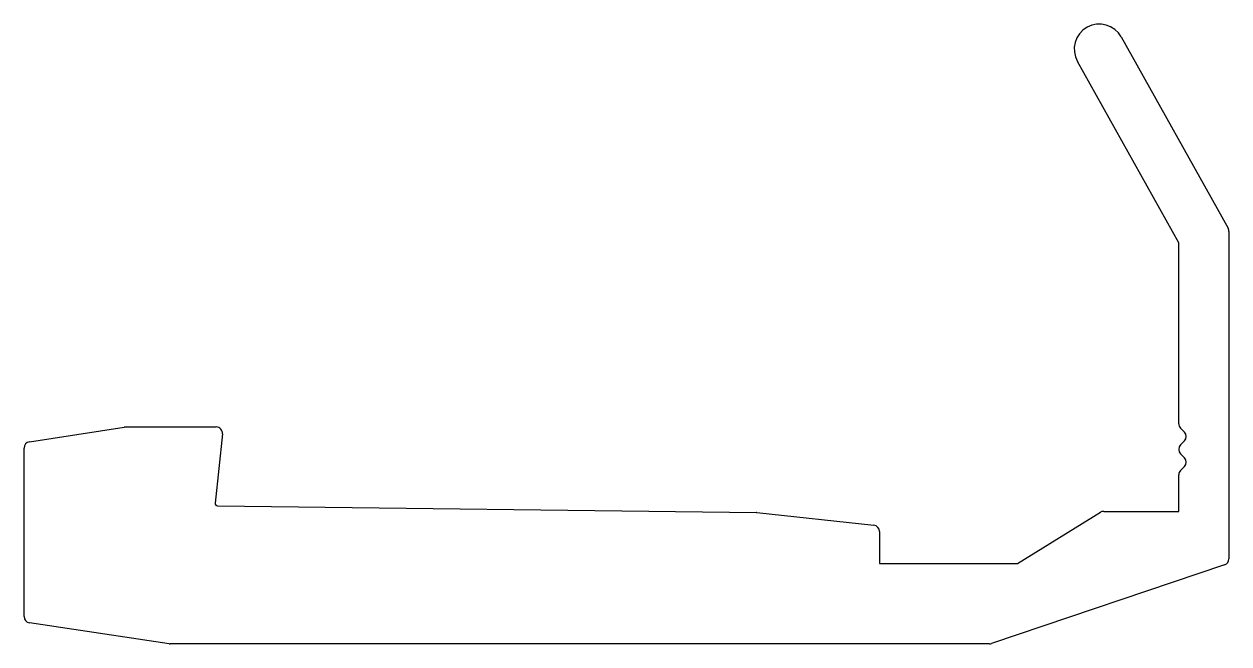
# Model space of a CAD drawing. Extents: x 2.1 to 50.1, y 1 to 25.7.
import ezdxf

# ---------------------------------------------------------------- set-up
doc = ezdxf.new("R2010")
doc.units = 0
doc.layers.get('0').update_dxf_attribs({"linetype": 'CONTINUOUS'})

msp = doc.modelspace()

# ---------------------------------------------------------------- linework, layer by layer
for p, q in [((45.769, 25.219), (50.026, 17.598)), ((48.058, 17.021), (44.023, 24.244)), ((50.058, 17.476), (50.058, 4.426)), ((48.058, 9.811), (48.058, 17.021)), ((2.27, 9.092), (6.039, 9.679)), ((6.077, 9.682), (9.71, 9.682)), ((48.287, 9.478), (48.131, 9.634)), ((9.959, 9.405), (9.669, 6.651)), ((48.131, 8.969), (48.287, 9.125)), ((2.058, 2.132), (2.058, 8.845)), ((48.287, 8.46), (48.131, 8.615)), ((48.058, 6.322), (48.058, 7.774)), ((48.131, 7.951), (48.287, 8.106)), ((9.767, 6.54), (31.233, 6.282)), ((31.257, 6.28), (35.914, 5.766)), ((41.636, 4.242), (44.938, 6.284)), ((45.069, 6.322), (48.058, 6.322)), ((36.136, 5.518), (36.136, 4.242)), ((36.136, 4.242), (41.636, 4.242)), ((49.888, 4.189), (40.597, 1.055)), ((7.84, 1.044), (2.271, 1.885)), ((40.517, 1.042), (7.877, 1.042))]:
    msp.add_line(p, q)
for centre, radius, start, end in [((44.896, 24.732), 1, 29.19, 209.19), ((49.808, 17.476), 0.25, 0, 29.19), ((6.077, 9.432), 0.25, 90, 98.85), ((9.71, 9.432), 0.25, 353.98, 90), ((48.308, 9.811), 0.25, 180, 225), ((48.11, 9.301), 0.25, 315, 45), ((2.308, 8.845), 0.25, 98.85, 180), ((48.308, 8.792), 0.25, 135, 225), ((48.11, 8.283), 0.25, 315, 45), ((48.308, 7.774), 0.25, 135, 180), ((9.768, 6.64), 0.1, 173.98, 269.31), ((31.229, 6.032), 0.25, 83.7, 89.31), ((45.069, 6.072), 0.25, 90, 121.744), ((35.886, 5.518), 0.25, 0, 83.7), ((49.808, 4.426), 0.25, 288.64, 0), ((2.308, 2.132), 0.25, 180, 261.42), ((7.877, 1.292), 0.25, 261.42, 270), ((40.517, 1.292), 0.25, 270, 288.64)]:
    msp.add_arc(centre, radius, start, end)

doc.saveas('drawing.dxf')
